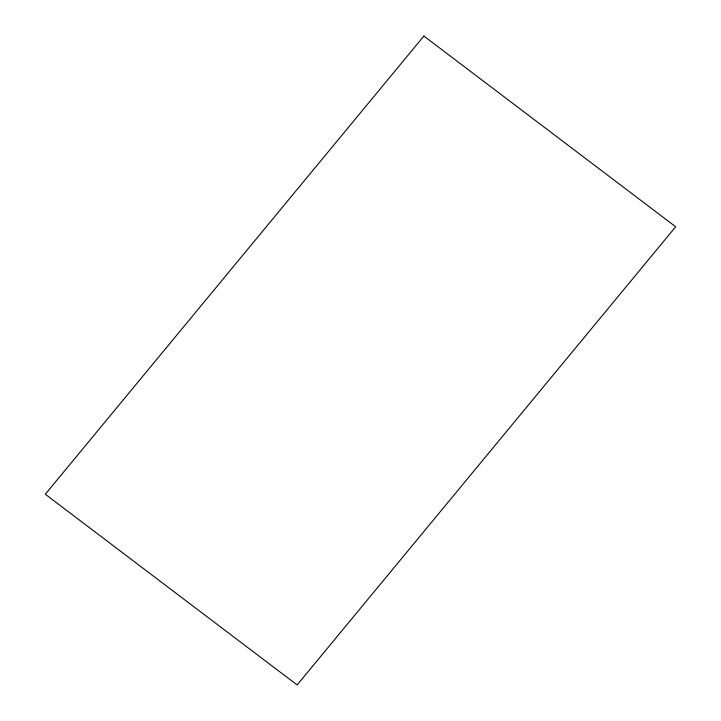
<?xml version="1.0" encoding="UTF-8"?>
<svg xmlns="http://www.w3.org/2000/svg" width="721" height="721" viewBox="0 0 721 721"><rect width="100%" height="100%" fill="white"/><g stroke="black" fill="none" stroke-linecap="round" stroke-linejoin="round"><path stroke-width="1.08" d="M423.876 36.05L45.306 494.236L297.124 684.95L675.694 226.764L423.876 36.05"/></g></svg>
